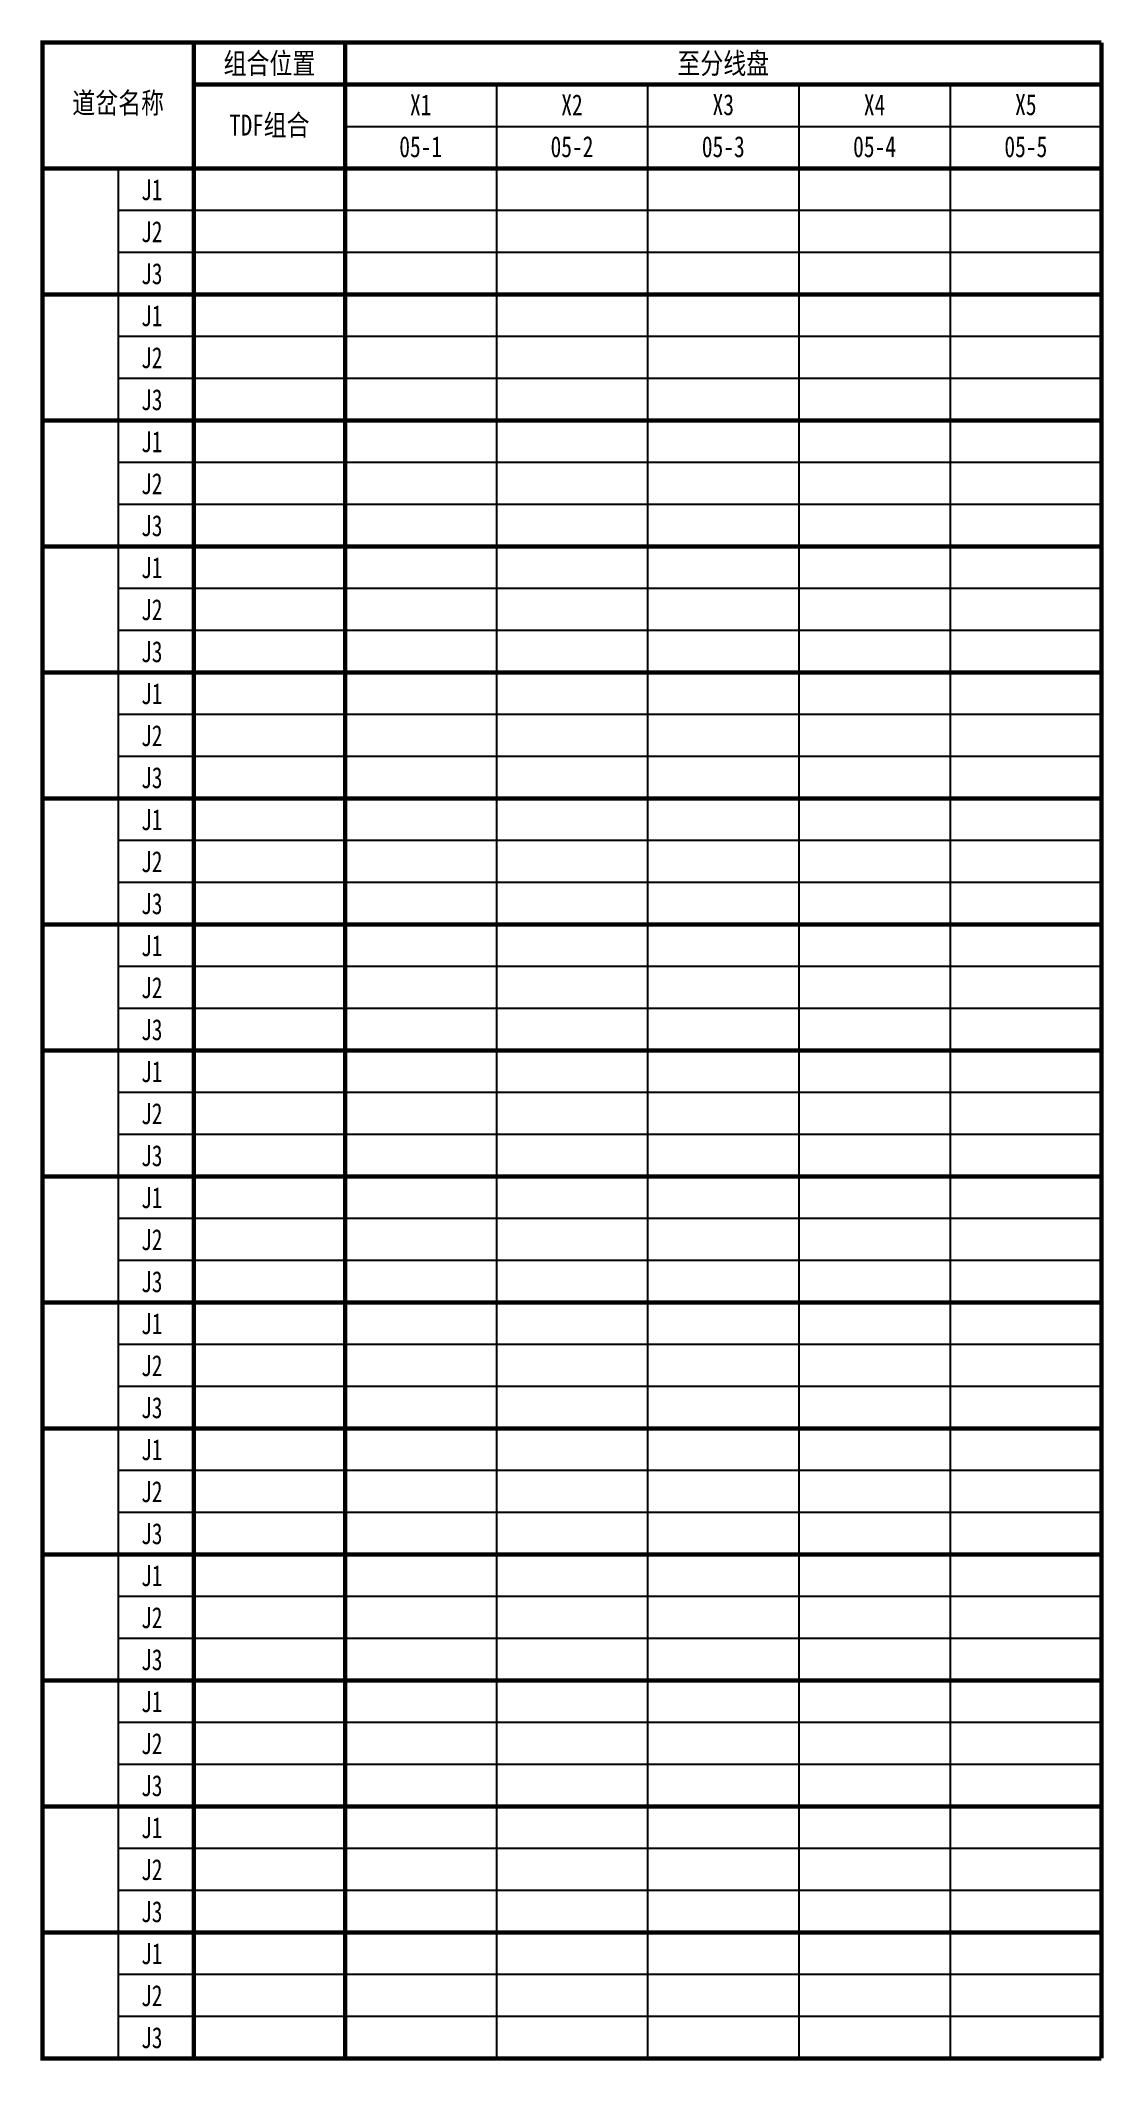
# Model space of a CAD drawing. Header units: inches. Extents: x 0 to 126, y -225 to 15.
import ezdxf
from ezdxf.enums import TextEntityAlignment as Align

# ---------------------------------------------------------------- set-up
doc = ezdxf.new("R2010")
doc.units = ezdxf.units.IN
doc.header["$MEASUREMENT"] = 0
doc.styles.add('CHINESE', font='SimSun.ttf', dxfattribs={"width": 0.9})
doc.styles.add('ITALICC', font='txt', dxfattribs={"width": 0.75})

msp = doc.modelspace()

# ---------------------------------------------------------------- linework, layer by layer
at = {"color": 0}
for p, q in [((36, 0), (36, 10)), ((36, 0), (36, 10)), ((36, 10), (36, 0)), ((54, 10), (54, -225)), ((72, 10), (72, -225)), ((90, 10), (90, -225)), ((108, 10), (108, -225)), ((36, 5), (126, 5)), ((126, -5), (9, -5)), ((126, -10), (9, -10)), ((126, -20), (9, -20)), ((126, -25), (9, -25)), ((126, -35), (9, -35)), ((126, -40), (9, -40)), ((126, -50), (9, -50)), ((126, -55), (9, -55)), ((126, -65), (9, -65)), ((126, -70), (9, -70)), ((126, -80), (9, -80)), ((126, -85), (9, -85)), ((126, -95), (9, -95)), ((126, -100), (9, -100)), ((126, -110), (9, -110)), ((126, -115), (9, -115)), ((126, -125), (9, -125)), ((126, -130), (9, -130)), ((126, -140), (9, -140)), ((126, -145), (9, -145)), ((126, -155), (9, -155)), ((126, -160), (9, -160)), ((126, -170), (9, -170)), ((126, -175), (9, -175)), ((126, -185), (9, -185)), ((126, -190), (9, -190)), ((126, -200), (9, -200)), ((126, -205), (9, -205)), ((126, -215), (9, -215)), ((126, -220), (9, -220))]:
    msp.add_line(p, q, dxfattribs=at)
msp.add_line((9, 0), (9, -225))
at = {"color": 0, "const_width": 0.5}
for points in [[(126, 15), (0, 15), (0, -225), (126, -225)], [(18, 15), (18, -225)], [(36, 15), (36, -225)], [(126, 15), (126, -225)], [(18, 10), (126, 10)], [(0, 0), (126, 0)], [(126, -15), (0, -15)], [(126, -30), (0, -30)], [(126, -45), (0, -45)], [(126, -60), (0, -60)], [(126, -75), (0, -75)], [(126, -90), (0, -90)], [(126, -105), (0, -105)], [(126, -120), (0, -120)], [(126, -135), (0, -135)], [(126, -150), (0, -150)], [(126, -165), (0, -165)], [(126, -180), (0, -180)], [(126, -195), (0, -195)], [(126, -210), (0, -210)], [(126, -225), (0, -225)]]:
    msp.add_lwpolyline(points, dxfattribs=at)

# ---------------------------------------------------------------- texts
at = {"color": 0, "style": 'CHINESE', "width": 0.8}
for s, p in [('组合位置', (27, 12.58)), ('至分线盘', (81, 12.58)), ('道岔名称', (9, 7.86)), ('TDF组合', (27, 5.23))]:
    msp.add_text(s, height=2.5, dxfattribs=at).set_placement(p, align=Align.MIDDLE)
at = {"style": 'ITALICC', "width": 0.75}
for s, p in [('X1', (45, 7.58)), ('X2', (63, 7.58)), ('X3', (81, 7.58)), ('X4', (99, 7.58)), ('X5', (117, 7.58)), ('05-1', (45, 2.58)), ('05-2', (63, 2.58)), ('05-3', (81, 2.58)), ('05-4', (99, 2.58)), ('05-5', (117, 2.58))]:
    msp.add_text(s, height=2.5, dxfattribs=at).set_placement(p, align=Align.MIDDLE)
at = {"color": 7, "style": 'ITALICC', "width": 0.75}
for s, p in [('J1', (13, -2.54)), ('J2', (13, -7.54)), ('J3', (13, -12.54)), ('J1', (13, -17.54)), ('J2', (13, -22.54)), ('J3', (13, -27.54)), ('J1', (13, -32.54)), ('J2', (13, -37.54)), ('J3', (13, -42.54)), ('J1', (13, -47.54)), ('J2', (13, -52.54)), ('J3', (13, -57.54)), ('J1', (13, -62.54)), ('J2', (13, -67.54)), ('J3', (13, -72.54)), ('J1', (13, -77.54)), ('J2', (13, -82.54)), ('J3', (13, -87.54)), ('J1', (13, -92.54)), ('J2', (13, -97.54)), ('J3', (13, -102.54)), ('J1', (13, -107.54)), ('J2', (13, -112.54)), ('J3', (13, -117.54)), ('J1', (13, -122.54)), ('J2', (13, -127.54)), ('J3', (13, -132.54)), ('J1', (13, -137.54)), ('J2', (13, -142.54)), ('J3', (13, -147.54)), ('J1', (13, -152.54)), ('J2', (13, -157.54)), ('J3', (13, -162.54)), ('J1', (13, -167.54)), ('J2', (13, -172.54)), ('J3', (13, -177.54)), ('J1', (13, -182.54)), ('J2', (13, -187.54)), ('J3', (13, -192.54)), ('J1', (13, -197.54)), ('J2', (13, -202.54)), ('J3', (13, -207.54)), ('J1', (13, -212.54)), ('J2', (13, -217.54)), ('J3', (13, -222.54))]:
    msp.add_text(s, height=2.5, dxfattribs=at).set_placement(p, align=Align.MIDDLE)

doc.saveas('drawing.dxf')
